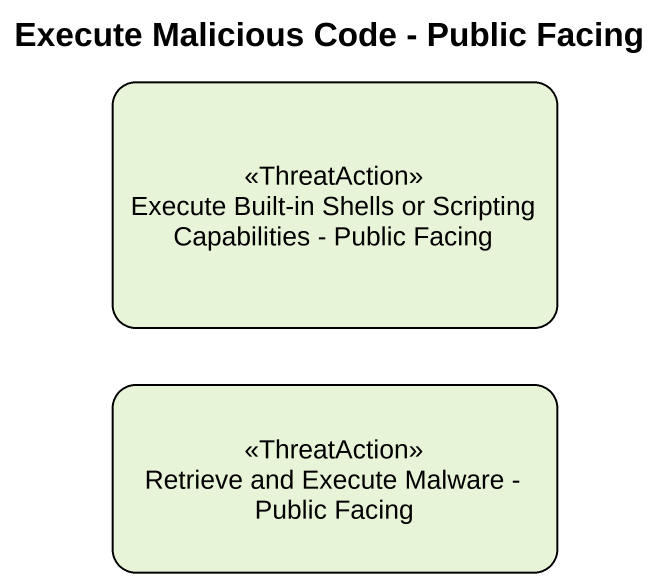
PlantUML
@startuml
title Execute Malicious Code - Public Facing
hide empty description
state "Execute Built-in Shells or Scripting Capabilities - Public Facing" as Execute_Built_in_Shells_or <<ThreatAction>>
state "Retrieve and Execute Malware - Public Facing" as Retrieve_and_Execute <<ThreatAction>>
@enduml
